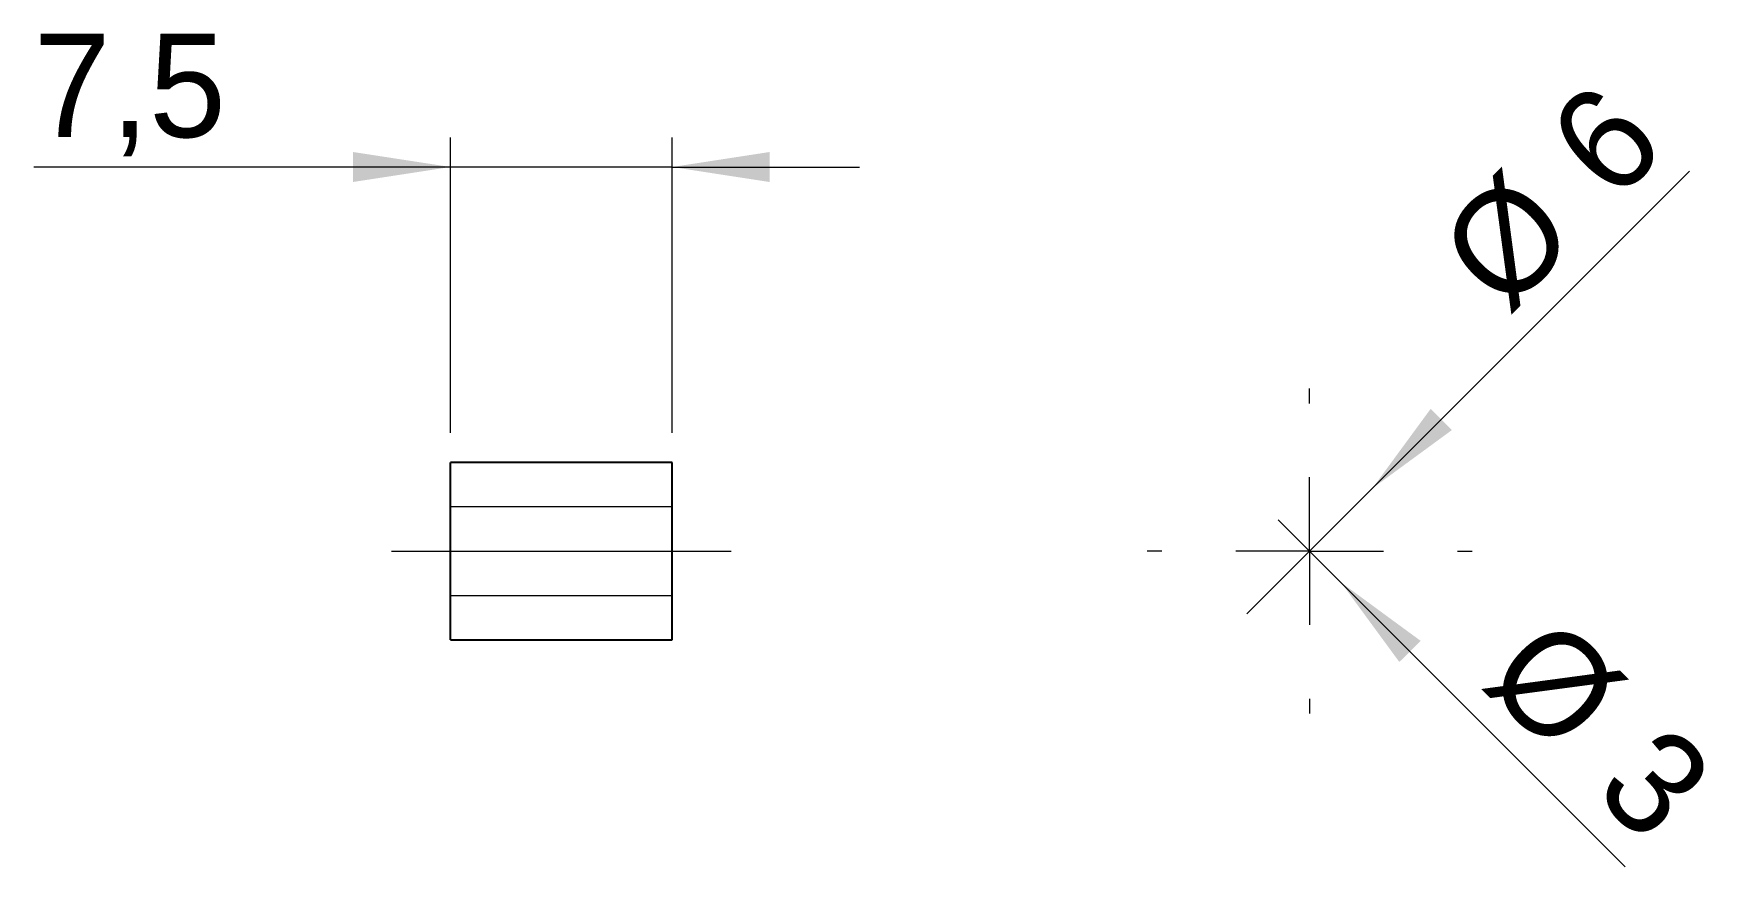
# Model space of a CAD drawing. Header units: metres. Extents: x 213 to 408, y 251 to 285.
# Drawn here: x 351.1 to 408.2, y 251.3 to 279.6 of the extents above; entities outside this region: 1.
import ezdxf

# ---------------------------------------------------------------- set-up
doc = ezdxf.new("R2010")
doc.units = ezdxf.units.M
doc.dimstyles.get("Standard").update_dxf_attribs({"dimtxt": 2.5, "dimasz": 2.5, "dimexe": 1.25, "dimexo": 0.625, "dimtad": 1, "dimcen": 2.5, "dimazin": 3, "dimtfac": 1, "dimtmove": 0, "dimatfit": 3})

# ---------------------------------------------------------------- blocks, each defined once
blk = doc.blocks.new('*D1')
at = {"color": 7, "linetype": 'Continuous', "lineweight": 18}
for p, q in [((365.225, 266.092), (365.225, 276.092)), ((372.725, 266.092), (372.725, 276.092)), ((365.225, 275.092), (351.117, 275.092)), ((372.725, 275.092), (365.225, 275.092)), ((372.725, 275.092), (379.075, 275.092))]:
    blk.add_line(p, q, dxfattribs=at)
for points in [[(365.225, 275.092), (361.923, 275.6), (361.923, 274.584)], [(372.725, 275.092), (376.027, 274.584), (376.027, 275.6)]]:
    blk.add_solid(points, dxfattribs=at)
at = {"color": 7, "linetype": 'Continuous', "lineweight": 18, "insert": (351.117, 279.603), "char_height": 3.5, "attachment_point": 1}
blk.add_mtext('7,5', dxfattribs=at)
blk = doc.blocks.new('*D2')
at = {"color": 7, "linetype": 'Continuous', "lineweight": 18}
for q in [(407.169, 274.953), (392.186, 259.97)]:
    blk.add_line((396.428, 264.213), q, dxfattribs=at)
blk.add_solid([(396.428, 264.213), (399.123, 266.188), (398.404, 266.907)], dxfattribs=at)
at = {"color": 7, "linetype": 'Continuous', "lineweight": 18, "char_height": 3.5, "attachment_point": 1, "rotation": 45}
for s, insert in [('6', (402.148, 276.316)), ('%%c', (398.453, 272.546))]:
    blk.add_mtext(s, dxfattribs=dict(at, insert=insert))
blk = doc.blocks.new('*D3')
at = {"color": 7, "linetype": 'Continuous', "lineweight": 18}
for q in [(393.246, 263.152), (404.99, 251.409)]:
    blk.add_line((395.368, 261.031), q, dxfattribs=at)
blk.add_solid([(395.368, 261.031), (397.343, 258.337), (398.062, 259.055)], dxfattribs=at)
at = {"color": 7, "linetype": 'Continuous', "lineweight": 18, "char_height": 3.5, "attachment_point": 1, "rotation": 315}
for s, insert in [('%%c', (402.563, 260.104)), ('3', (406.333, 256.409))]:
    blk.add_mtext(s, dxfattribs=dict(at, insert=insert))
blk = doc.blocks.new('SW_CENTERMARKSYMBOL_2')
at = {"color": 0, "linetype": 'Continuous', "lineweight": 0}
for p, q in [((0, 5), (0, 5.5)), ((0, 0), (0, 2.5)), ((-5, 0), (-5.5, 0)), ((0, 0), (-2.5, 0)), ((0, 0), (0, -2.5)), ((0, 0), (2.5, 0)), ((5, 0), (5.5, 0)), ((0, -5), (0, -5.5))]:
    blk.add_line(p, q, dxfattribs=at)

msp = doc.modelspace()

# ---------------------------------------------------------------- linework, layer by layer
at = {"color": 7, "linetype": 'Continuous', "lineweight": 25}
for p, q in [((372.725, 265.092), (365.225, 265.092)), ((365.225, 262.092), (365.225, 265.092)), ((372.725, 262.092), (372.725, 265.092)), ((365.225, 259.092), (365.225, 262.092)), ((372.725, 259.092), (372.725, 262.092)), ((365.225, 259.092), (372.725, 259.092))]:
    msp.add_line(p, q, dxfattribs=at)
at = {"color": 7, "lineweight": 18}
for p, q in [((372.725, 263.592), (365.225, 263.592)), ((363.225, 262.092), (374.725, 262.092)), ((365.225, 260.592), (372.725, 260.592))]:
    msp.add_line(p, q, dxfattribs=at)

# ---------------------------------------------------------------- block references
at = {"color": 7, "linetype": 'Continuous', "lineweight": 0}
msp.add_blockref('SW_CENTERMARKSYMBOL_2', (394.307, 262.092), dxfattribs=at)

# ---------------------------------------------------------------- texts
at = {"insert": (212.287, 285.092), "char_height": 5, "attachment_point": 1}
msp.add_mtext('Pos.67', dxfattribs=at)

# ---------------------------------------------------------------- dimensions: what is measured, and where the dimension line sits
at = {"color": 7, "linetype": 'Continuous', "lineweight": 18}
dim = msp.add_linear_dim(base=(365.225, 275.092), p1=(372.725, 265.092), p2=(365.225, 265.092), dimstyle='Standard', dxfattribs=at)
dim.commit()
dim.dimension.update_dxf_attribs({"geometry": '*D1', "text_midpoint": (354.35, 275.092), "dimtype": 160})
for p1, p2, picture, middle in [((392.186, 259.97), (396.428, 264.213), '*D2', (404.575, 272.359)), ((393.246, 263.152), (395.368, 261.031), '*D3', (402.441, 253.958))]:
    dim = msp.add_diameter_dim_2p(p1=p1, p2=p2, dimstyle='Standard', dxfattribs=at)
    dim.commit()
    dim.dimension.update_dxf_attribs({"geometry": picture, "text_midpoint": middle, "dimtype": 163})

doc.saveas('drawing.dxf')
